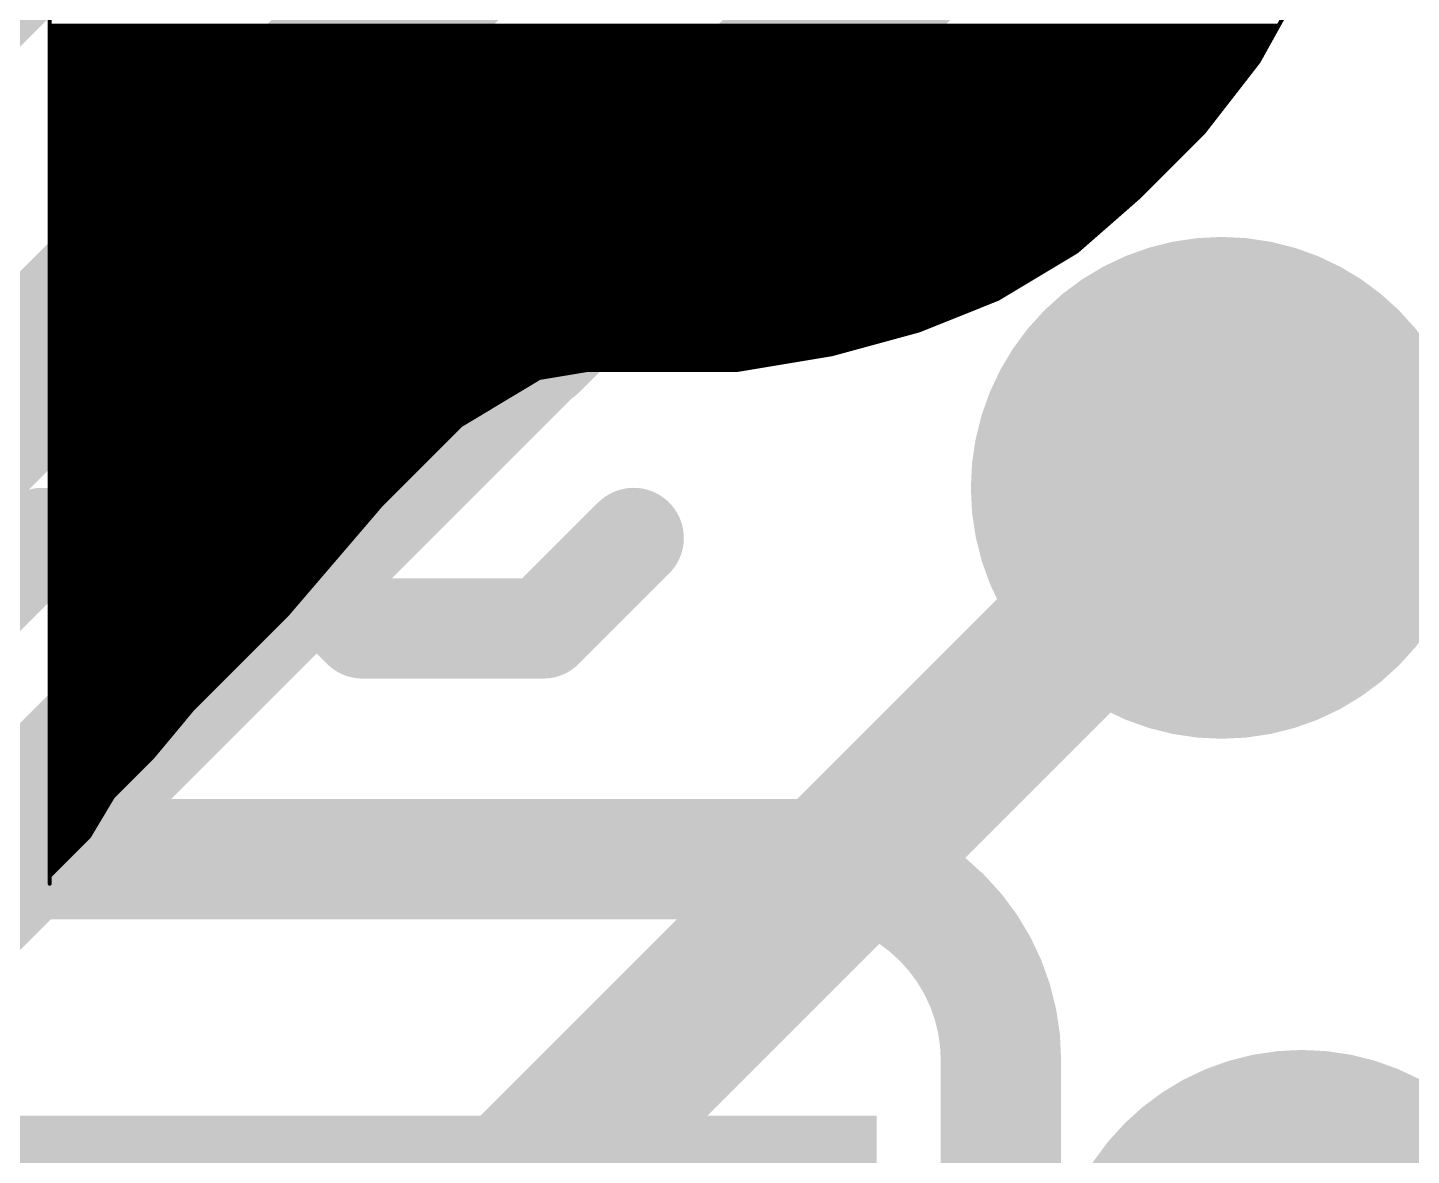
# Model space of a CAD drawing. Extents: x -41 to 66, y -12 to 41.
# Drawn here: x 6.642 to 8.393, y 11.436 to 12.863 of the extents above; entities that cross this region are included whole.
import ezdxf

# ---------------------------------------------------------------- set-up
doc = ezdxf.new("R2010")
doc.units = 0
for name, color, linetype in [('1', 12, 'CONTINUOUS'), ('16', 132, 'CONTINUOUS'), ('18', 110, 'CONTINUOUS'), ('21', 41, 'CONTINUOUS'), ('22', 40, 'CONTINUOUS'), ('29', 253, 'CONTINUOUS')]:
    doc.layers.add(name, color=color, linetype=linetype)

# ---------------------------------------------------------------- blocks, each defined once
blk = doc.blocks.new('RECT')
blk.add_solid([(-0.5, -0.5), (0.5, -0.5), (-0.5, 0.5), (0.5, 0.5)])
blk = doc.blocks.new('ROUNDV')
at = {"const_width": 0.5}
blk.add_lwpolyline([(0, -0.25, 1), (0, 0.25, 1), (0, -0.25)], format="xyb", dxfattribs=at)

msp = doc.modelspace()

# ---------------------------------------------------------------- linework, layer by layer
at = {"layer": '1', "const_width": 0.2032}
for points in [[(7.747, 12.954), (7.747, 13.9106)], [(6.096, 12.446), (6.9215, 13.2715)], [(6.2865, 12.065), (7.366, 13.1445)], [(6.477, 11.684), (7.747, 12.954)], [(8.1534, 12.2809), (8.1915, 12.319)], [(8.1915, 12.319), (9.2465, 12.319)]]:
    msp.add_lwpolyline(points, dxfattribs=at)
at = {"layer": '1', "const_width": 0.1016}
for points in [[(7.6962, 12.954, 1), (7.7978, 12.954)], [(8.1915, 12.3698, 1), (8.1915, 12.2682)], [(8.2274, 12.2831, 1), (8.1556, 12.3549)], [(8.1175, 12.3168, 1), (8.1893, 12.245)]]:
    msp.add_lwpolyline(points, format="xyb", dxfattribs=at)
at = {"layer": '16', "const_width": 0.2032}
msp.add_lwpolyline([(8.1534, 12.2809), (7.1628, 11.2903)], dxfattribs=at)
at = {"layer": '16', "const_width": 0.1016}
msp.add_lwpolyline([(8.1893, 12.245, 1), (8.1175, 12.3168)], format="xyb", dxfattribs=at)
at = {"layer": '21', "const_width": 0.0051}
for points in [[(6.67, 13.16), (6.67, 11.78)], [(8.2, 12.82), (8.3, 13)], [(6.67, 12.8657), (8.2254, 12.8657)], [(6.67, 12.8606), (8.2226, 12.8606)], [(6.67, 12.8556), (8.2198, 12.8556)], [(6.67, 12.8505), (8.2169, 12.8505)], [(6.67, 12.8454), (8.2141, 12.8454)], [(6.67, 12.8403), (8.2113, 12.8403)], [(6.67, 12.8352), (8.2085, 12.8352)], [(6.67, 12.8302), (8.2056, 12.8302)], [(6.67, 12.8251), (8.2028, 12.8251)], [(6.67, 12.82), (8.2, 12.82)], [(8.13, 12.73), (8.2, 12.82)], [(6.67, 12.8149), (8.196, 12.8149)], [(6.67, 12.8098), (8.1921, 12.8098)], [(6.67, 12.8048), (8.1881, 12.8048)], [(6.67, 12.7997), (8.1842, 12.7997)], [(6.67, 12.7946), (8.1802, 12.7946)], [(6.67, 12.7895), (8.1763, 12.7895)], [(6.67, 12.7844), (8.1723, 12.7844)], [(6.67, 12.7793), (8.1684, 12.7793)], [(6.67, 12.7743), (8.1644, 12.7743)], [(6.67, 12.7692), (8.1605, 12.7692)], [(6.67, 12.7641), (8.1565, 12.7641)], [(6.67, 12.759), (8.1526, 12.759)], [(6.67, 12.7539), (8.1486, 12.7539)], [(6.67, 12.7489), (8.1447, 12.7489)], [(6.67, 12.7438), (8.1407, 12.7438)], [(6.67, 12.7387), (8.1368, 12.7387)], [(6.67, 12.7336), (8.1328, 12.7336)], [(8.05, 12.65), (8.13, 12.73)], [(6.67, 12.7285), (8.1285, 12.7285)], [(6.67, 12.7235), (8.1235, 12.7235)], [(6.67, 12.7184), (8.1184, 12.7184)], [(6.67, 12.7133), (8.1133, 12.7133)], [(6.67, 12.7082), (8.1082, 12.7082)], [(6.67, 12.7031), (8.1031, 12.7031)], [(6.67, 12.698), (8.098, 12.698)], [(6.67, 12.693), (8.093, 12.693)], [(6.67, 12.6879), (8.0879, 12.6879)], [(6.67, 12.6828), (8.0828, 12.6828)], [(6.67, 12.6777), (8.0777, 12.6777)], [(6.67, 12.6726), (8.0726, 12.6726)], [(6.67, 12.6676), (8.0676, 12.6676)], [(6.67, 12.6625), (8.0625, 12.6625)], [(6.67, 12.6574), (8.0574, 12.6574)], [(6.67, 12.6523), (8.0523, 12.6523)], [(6.67, 12.6472), (8.0468, 12.6472)], [(6.67, 12.6422), (8.041, 12.6422)], [(7.97, 12.58), (8.05, 12.65)], [(6.67, 12.6371), (8.0352, 12.6371)], [(6.67, 12.632), (8.0294, 12.632)], [(6.67, 12.6269), (8.0236, 12.6269)], [(6.67, 12.6218), (8.0178, 12.6218)], [(6.67, 12.6167), (8.012, 12.6167)], [(6.67, 12.6117), (8.0062, 12.6117)], [(6.67, 12.6066), (8.0004, 12.6066)], [(6.67, 12.6015), (7.9946, 12.6015)], [(6.67, 12.5964), (7.9888, 12.5964)], [(6.67, 12.5913), (7.983, 12.5913)], [(6.67, 12.5863), (7.9771, 12.5863)], [(6.67, 12.5812), (7.9713, 12.5812)], [(6.67, 12.5761), (7.9635, 12.5761)], [(7.87, 12.52), (7.97, 12.58)], [(6.67, 12.571), (7.955, 12.571)], [(6.67, 12.5659), (7.9466, 12.5659)], [(6.67, 12.5609), (7.9381, 12.5609)], [(6.67, 12.5558), (7.9296, 12.5558)], [(6.67, 12.5507), (7.9211, 12.5507)], [(6.67, 12.5456), (7.9127, 12.5456)], [(6.67, 12.5405), (7.9042, 12.5405)], [(6.67, 12.5354), (7.8957, 12.5354)], [(6.67, 12.5304), (7.8873, 12.5304)], [(6.67, 12.5253), (7.8788, 12.5253)], [(6.67, 12.5202), (7.8703, 12.5202)], [(7.77, 12.48), (7.87, 12.52)], [(6.67, 12.5151), (7.8578, 12.5151)], [(6.67, 12.51), (7.8451, 12.51)], [(6.67, 12.505), (7.8324, 12.505)], [(6.67, 12.4999), (7.8197, 12.4999)], [(6.67, 12.4948), (7.807, 12.4948)], [(6.67, 12.4897), (7.7943, 12.4897)], [(6.67, 12.4846), (7.7816, 12.4846)], [(6.67, 12.4796), (7.7684, 12.4796)], [(6.67, 12.4745), (7.7497, 12.4745)], [(6.67, 12.4694), (7.7311, 12.4694)], [(7.66, 12.45), (7.77, 12.48)], [(6.67, 12.4643), (7.7125, 12.4643)], [(6.67, 12.4592), (7.6938, 12.4592)], [(6.67, 12.4541), (7.6752, 12.4541)], [(7.54, 12.43), (7.66, 12.45)], [(6.67, 12.4491), (7.6544, 12.4491)], [(6.67, 12.444), (7.6239, 12.444)], [(6.67, 12.4389), (7.5934, 12.4389)], [(6.67, 12.4338), (7.5629, 12.4338)], [(6.67, 12.4287), (7.3424, 12.4287)], [(6.67, 12.4237), (7.3119, 12.4237)], [(6.67, 12.4186), (7.2876, 12.4186)], [(7.24, 12.39), (7.29, 12.42)], [(7.29, 12.42), (7.35, 12.43)], [(7.35, 12.43), (7.54, 12.43)], [(6.67, 12.4135), (7.2792, 12.4135)], [(6.67, 12.4084), (7.2707, 12.4084)], [(6.67, 12.4033), (7.2622, 12.4033)], [(6.67, 12.3983), (7.2538, 12.3983)], [(6.67, 12.3932), (7.2453, 12.3932)], [(6.67, 12.3881), (7.2368, 12.3881)], [(6.67, 12.383), (7.2283, 12.383)], [(7.19, 12.36), (7.24, 12.39)], [(6.67, 12.3779), (7.2199, 12.3779)], [(6.67, 12.3728), (7.2114, 12.3728)], [(6.67, 12.3678), (7.2029, 12.3678)], [(6.67, 12.3627), (7.1945, 12.3627)], [(6.67, 12.3576), (7.1876, 12.3576)], [(6.67, 12.3525), (7.1825, 12.3525)], [(6.67, 12.3474), (7.1774, 12.3474)], [(7.14, 12.31), (7.19, 12.36)], [(6.67, 12.3424), (7.1724, 12.3424)], [(6.67, 12.3373), (7.1673, 12.3373)], [(6.67, 12.3322), (7.1622, 12.3322)], [(6.67, 12.3271), (7.1571, 12.3271)], [(6.67, 12.322), (7.152, 12.322)], [(6.67, 12.317), (7.147, 12.317)], [(6.67, 12.3119), (7.1419, 12.3119)], [(7.09, 12.26), (7.14, 12.31)], [(6.67, 12.3068), (7.1368, 12.3068)], [(6.67, 12.3017), (7.1317, 12.3017)], [(6.67, 12.2966), (7.1266, 12.2966)], [(6.67, 12.2915), (7.1215, 12.2915)], [(6.67, 12.2865), (7.1165, 12.2865)], [(6.67, 12.2814), (7.1114, 12.2814)], [(6.67, 12.2763), (7.1063, 12.2763)], [(6.67, 12.2712), (7.1012, 12.2712)], [(6.67, 12.2661), (7.0961, 12.2661)], [(6.67, 12.2611), (7.0911, 12.2611)], [(7.03, 12.19), (7.09, 12.26)], [(6.67, 12.256), (7.0865, 12.256)], [(6.67, 12.2509), (7.0822, 12.2509)], [(6.67, 12.2458), (7.0778, 12.2458)], [(6.67, 12.2407), (7.0735, 12.2407)], [(6.67, 12.2357), (7.0691, 12.2357)], [(6.67, 12.2306), (7.0648, 12.2306)], [(6.67, 12.2255), (7.0604, 12.2255)], [(6.67, 12.2204), (7.0561, 12.2204)], [(6.67, 12.2153), (7.0517, 12.2153)], [(6.67, 12.2102), (7.0474, 12.2102)], [(6.67, 12.2052), (7.043, 12.2052)], [(6.67, 12.2001), (7.0386, 12.2001)], [(6.67, 12.195), (7.0343, 12.195)], [(6.67, 12.1899), (7.0299, 12.1899)], [(6.97, 12.12), (7.03, 12.19)], [(6.67, 12.1848), (7.0256, 12.1848)], [(6.67, 12.1798), (7.0212, 12.1798)], [(6.67, 12.1747), (7.0169, 12.1747)], [(6.67, 12.1696), (7.0125, 12.1696)], [(6.67, 12.1645), (7.0082, 12.1645)], [(6.67, 12.1594), (7.0038, 12.1594)], [(6.67, 12.1544), (6.9994, 12.1544)], [(6.67, 12.1493), (6.9951, 12.1493)], [(6.67, 12.1442), (6.9907, 12.1442)], [(6.67, 12.1391), (6.9864, 12.1391)], [(6.67, 12.134), (6.982, 12.134)], [(6.67, 12.1289), (6.9777, 12.1289)], [(6.67, 12.1239), (6.9733, 12.1239)], [(6.67, 12.1188), (6.9688, 12.1188)], [(6.91, 12.06), (6.97, 12.12)], [(6.67, 12.1137), (6.9637, 12.1137)], [(6.67, 12.1086), (6.9586, 12.1086)], [(6.67, 12.1035), (6.9535, 12.1035)], [(6.67, 12.0985), (6.9485, 12.0985)], [(6.67, 12.0934), (6.9434, 12.0934)], [(6.67, 12.0883), (6.9383, 12.0883)], [(6.67, 12.0832), (6.9332, 12.0832)], [(6.67, 12.0781), (6.9281, 12.0781)], [(6.67, 12.0731), (6.923, 12.0731)], [(6.67, 12.068), (6.918, 12.068)], [(6.67, 12.0629), (6.9129, 12.0629)], [(6.67, 12.0578), (6.9078, 12.0578)], [(6.67, 12.0527), (6.9027, 12.0527)], [(6.67, 12.0476), (6.8976, 12.0476)], [(6.85, 12), (6.91, 12.06)], [(6.67, 12.0426), (6.8926, 12.0426)], [(6.67, 12.0375), (6.8875, 12.0375)], [(6.67, 12.0324), (6.8824, 12.0324)], [(6.67, 12.0273), (6.8773, 12.0273)], [(6.67, 12.0222), (6.8722, 12.0222)], [(6.67, 12.0172), (6.8672, 12.0172)], [(6.67, 12.0121), (6.8621, 12.0121)], [(6.67, 12.007), (6.857, 12.007)], [(6.67, 12.0019), (6.8519, 12.0019)], [(6.67, 11.9968), (6.8474, 11.9968)], [(6.8, 11.94), (6.85, 12)], [(6.67, 11.9917), (6.8431, 11.9917)], [(6.67, 11.9867), (6.8389, 11.9867)], [(6.67, 11.9816), (6.8347, 11.9816)], [(6.67, 11.9765), (6.8304, 11.9765)], [(6.67, 11.9714), (6.8262, 11.9714)], [(6.67, 11.9663), (6.822, 11.9663)], [(6.67, 11.9613), (6.8177, 11.9613)], [(6.67, 11.9562), (6.8135, 11.9562)], [(6.67, 11.9511), (6.8093, 11.9511)], [(6.67, 11.946), (6.805, 11.946)], [(6.67, 11.9409), (6.8008, 11.9409)], [(6.67, 11.9359), (6.7959, 11.9359)], [(6.67, 11.9308), (6.7908, 11.9308)], [(6.67, 11.9257), (6.7857, 11.9257)], [(6.75, 11.89), (6.8, 11.94)], [(6.67, 11.9206), (6.7806, 11.9206)], [(6.67, 11.9155), (6.7755, 11.9155)], [(6.67, 11.9105), (6.7705, 11.9105)], [(6.67, 11.9054), (6.7654, 11.9054)], [(6.67, 11.9003), (6.7603, 11.9003)], [(6.67, 11.8952), (6.7552, 11.8952)], [(6.67, 11.8901), (6.7501, 11.8901)], [(6.72, 11.84), (6.75, 11.89)], [(6.67, 11.885), (6.747, 11.885)], [(6.67, 11.88), (6.744, 11.88)], [(6.67, 11.8749), (6.7409, 11.8749)], [(6.67, 11.8698), (6.7379, 11.8698)], [(6.67, 11.8647), (6.7348, 11.8647)], [(6.67, 11.8596), (6.7318, 11.8596)], [(6.67, 11.8546), (6.7287, 11.8546)], [(6.67, 11.8495), (6.7257, 11.8495)], [(6.67, 11.8444), (6.7226, 11.8444)], [(6.67, 11.8393), (6.7193, 11.8393)], [(6.69, 11.81), (6.72, 11.84)], [(6.67, 11.8342), (6.7142, 11.8342)], [(6.67, 11.8292), (6.7092, 11.8292)], [(6.67, 11.8241), (6.7041, 11.8241)], [(6.67, 11.819), (6.699, 11.819)], [(6.67, 11.8139), (6.6939, 11.8139)], [(6.67, 11.79), (6.69, 11.81)], [(6.67, 11.8088), (6.6888, 11.8088)], [(6.67, 11.8037), (6.6837, 11.8037)], [(6.67, 11.7987), (6.6787, 11.7987)], [(6.67, 11.7936), (6.6736, 11.7936)], [(6.67, 11.78), (6.67, 11.79)]]:
    msp.add_lwpolyline(points, dxfattribs=at)
at = {"layer": '21', "const_width": 0.0025}
for points in [[(6.67, 12.8619, 1), (6.67, 12.8594)], [(6.67, 12.8568, 1), (6.67, 12.8543)], [(8.2198, 12.8543, 1), (8.2198, 12.8568)], [(8.2226, 12.8594, 1), (8.2226, 12.8619)], [(6.67, 12.8518, 1), (6.67, 12.8492)], [(6.67, 12.8467, 1), (6.67, 12.8441)], [(6.67, 12.8416, 1), (6.67, 12.839)], [(6.67, 12.8365, 1), (6.67, 12.834)], [(8.2085, 12.834, 1), (8.2085, 12.8365)], [(8.2113, 12.839, 1), (8.2113, 12.8416)], [(8.2141, 12.8441, 1), (8.2141, 12.8467)], [(8.2169, 12.8492, 1), (8.2169, 12.8518)], [(6.67, 12.8213, 1), (6.67, 12.8187)], [(6.67, 12.8314, 1), (6.67, 12.8289)], [(6.67, 12.8263, 1), (6.67, 12.8238)], [(8.1989, 12.8206, 1), (8.2011, 12.8194)], [(8.201, 12.8192, 1), (8.199, 12.8208)], [(8.2, 12.8187, 1), (8.2, 12.8213)], [(8.2028, 12.8238, 1), (8.2028, 12.8263)], [(8.2056, 12.8289, 1), (8.2056, 12.8314)], [(6.67, 12.8162, 1), (6.67, 12.8136)], [(6.67, 12.8111, 1), (6.67, 12.8086)], [(6.67, 12.806, 1), (6.67, 12.8035)], [(8.1881, 12.8035, 1), (8.1881, 12.806)], [(8.1921, 12.8086, 1), (8.1921, 12.8111)], [(8.196, 12.8136, 1), (8.196, 12.8162)], [(6.67, 12.7908, 1), (6.67, 12.7882)], [(6.67, 12.8009, 1), (6.67, 12.7984)], [(6.67, 12.7959, 1), (6.67, 12.7933)], [(6.67, 12.7857, 1), (6.67, 12.7832)], [(8.1723, 12.7832, 1), (8.1723, 12.7857)], [(8.1763, 12.7882, 1), (8.1763, 12.7908)], [(8.1802, 12.7933, 1), (8.1802, 12.7959)], [(8.1842, 12.7984, 1), (8.1842, 12.8009)], [(6.67, 12.7705, 1), (6.67, 12.7679)], [(6.67, 12.7806, 1), (6.67, 12.7781)], [(6.67, 12.7755, 1), (6.67, 12.773)], [(8.1605, 12.7679, 1), (8.1605, 12.7705)], [(8.1644, 12.773, 1), (8.1644, 12.7755)], [(8.1684, 12.7781, 1), (8.1684, 12.7806)], [(6.67, 12.7603, 1), (6.67, 12.7577)], [(6.67, 12.7654, 1), (6.67, 12.7628)], [(6.67, 12.7552, 1), (6.67, 12.7527)], [(6.67, 12.7501, 1), (6.67, 12.7476)], [(8.1447, 12.7476, 1), (8.1447, 12.7501)], [(8.1486, 12.7527, 1), (8.1486, 12.7552)], [(8.1526, 12.7577, 1), (8.1526, 12.7603)], [(8.1565, 12.7628, 1), (8.1565, 12.7654)], [(6.67, 12.74, 1), (6.67, 12.7374)], [(6.67, 12.745, 1), (6.67, 12.7425)], [(6.67, 12.7349, 1), (6.67, 12.7323)], [(8.1309, 12.7291, 1), (8.1291, 12.7309)], [(8.1328, 12.7323, 1), (8.1328, 12.7349)], [(8.1368, 12.7374, 1), (8.1368, 12.74)], [(8.1407, 12.7425, 1), (8.1407, 12.745)], [(6.67, 12.7146, 1), (6.67, 12.712)], [(6.67, 12.7298, 1), (6.67, 12.7273)], [(6.67, 12.7247, 1), (6.67, 12.7222)], [(6.67, 12.7196, 1), (6.67, 12.7171)], [(8.1133, 12.712, 1), (8.1133, 12.7146)], [(8.1184, 12.7171, 1), (8.1184, 12.7196)], [(8.1235, 12.7222, 1), (8.1235, 12.7247)], [(8.1285, 12.7273, 1), (8.1285, 12.7298)], [(8.129, 12.7308, 1), (8.131, 12.7292)], [(6.67, 12.7095, 1), (6.67, 12.7069)], [(6.67, 12.7044, 1), (6.67, 12.7019)], [(6.67, 12.6993, 1), (6.67, 12.6968)], [(8.098, 12.6968, 1), (8.098, 12.6993)], [(8.1031, 12.7019, 1), (8.1031, 12.7044)], [(8.1082, 12.7069, 1), (8.1082, 12.7095)], [(6.67, 12.6841, 1), (6.67, 12.6815)], [(6.67, 12.679, 1), (6.67, 12.6764)], [(6.67, 12.6942, 1), (6.67, 12.6917)], [(6.67, 12.6892, 1), (6.67, 12.6866)], [(8.0777, 12.6764, 1), (8.0777, 12.679)], [(8.0828, 12.6815, 1), (8.0828, 12.6841)], [(8.0879, 12.6866, 1), (8.0879, 12.6892)], [(8.093, 12.6917, 1), (8.093, 12.6942)], [(6.67, 12.6739, 1), (6.67, 12.6714)], [(6.67, 12.6688, 1), (6.67, 12.6663)], [(6.67, 12.6637, 1), (6.67, 12.6612)], [(8.0625, 12.6612, 1), (8.0625, 12.6637)], [(8.0676, 12.6663, 1), (8.0676, 12.6688)], [(8.0726, 12.6714, 1), (8.0726, 12.6739)], [(6.67, 12.6536, 1), (6.67, 12.651)], [(6.67, 12.6587, 1), (6.67, 12.6561)], [(6.67, 12.6485, 1), (6.67, 12.646)], [(6.67, 12.6434, 1), (6.67, 12.6409)], [(8.041, 12.6409, 1), (8.041, 12.6434)], [(8.0468, 12.646, 1), (8.0468, 12.6485)], [(8.0491, 12.6509, 1), (8.0509, 12.6491)], [(8.0508, 12.649, 1), (8.0492, 12.651)], [(8.0523, 12.651, 1), (8.0523, 12.6536)], [(8.0574, 12.6561, 1), (8.0574, 12.6587)], [(6.67, 12.6333, 1), (6.67, 12.6307)], [(6.67, 12.6383, 1), (6.67, 12.6358)], [(6.67, 12.6282, 1), (6.67, 12.6256)], [(8.0236, 12.6256, 1), (8.0236, 12.6282)], [(8.0294, 12.6307, 1), (8.0294, 12.6333)], [(8.0352, 12.6358, 1), (8.0352, 12.6383)], [(6.67, 12.6231, 1), (6.67, 12.6206)], [(6.67, 12.618, 1), (6.67, 12.6155)], [(6.67, 12.6129, 1), (6.67, 12.6104)], [(8.0062, 12.6104, 1), (8.0062, 12.6129)], [(8.012, 12.6155, 1), (8.012, 12.618)], [(8.0178, 12.6206, 1), (8.0178, 12.6231)], [(6.67, 12.6079, 1), (6.67, 12.6053)], [(6.67, 12.6028, 1), (6.67, 12.6002)], [(6.67, 12.5977, 1), (6.67, 12.5951)], [(6.67, 12.5926, 1), (6.67, 12.5901)], [(7.983, 12.5901, 1), (7.983, 12.5926)], [(7.9888, 12.5951, 1), (7.9888, 12.5977)], [(7.9946, 12.6002, 1), (7.9946, 12.6028)], [(8.0004, 12.6053, 1), (8.0004, 12.6079)], [(6.67, 12.5774, 1), (6.67, 12.5748)], [(6.67, 12.5875, 1), (6.67, 12.585)], [(6.67, 12.5824, 1), (6.67, 12.5799)], [(7.9635, 12.5748, 1), (7.9635, 12.5774)], [(7.9692, 12.581, 1), (7.9708, 12.579)], [(7.9707, 12.5789, 1), (7.9693, 12.5811)], [(7.9713, 12.5799, 1), (7.9713, 12.5824)], [(7.9771, 12.585, 1), (7.9771, 12.5875)], [(6.67, 12.5723, 1), (6.67, 12.5697)], [(6.67, 12.5672, 1), (6.67, 12.5647)], [(6.67, 12.5621, 1), (6.67, 12.5596)], [(6.67, 12.557, 1), (6.67, 12.5545)], [(7.9296, 12.5545, 1), (7.9296, 12.557)], [(7.9381, 12.5596, 1), (7.9381, 12.5621)], [(7.9466, 12.5647, 1), (7.9466, 12.5672)], [(7.955, 12.5697, 1), (7.955, 12.5723)], [(6.67, 12.5469, 1), (6.67, 12.5443)], [(6.67, 12.552, 1), (6.67, 12.5494)], [(6.67, 12.5418, 1), (6.67, 12.5393)], [(7.9042, 12.5393, 1), (7.9042, 12.5418)], [(7.9127, 12.5443, 1), (7.9127, 12.5469)], [(7.9211, 12.5494, 1), (7.9211, 12.552)], [(6.67, 12.5266, 1), (6.67, 12.524)], [(6.67, 12.5367, 1), (6.67, 12.5342)], [(6.67, 12.5316, 1), (6.67, 12.5291)], [(6.67, 12.5215, 1), (6.67, 12.5189)], [(7.8693, 12.5211, 1), (7.8707, 12.5189)], [(7.8705, 12.5188, 1), (7.8695, 12.5212)], [(7.8703, 12.5189, 1), (7.8703, 12.5215)], [(7.8788, 12.524, 1), (7.8788, 12.5266)], [(7.8873, 12.5291, 1), (7.8873, 12.5316)], [(7.8957, 12.5342, 1), (7.8957, 12.5367)], [(6.67, 12.5164, 1), (6.67, 12.5138)], [(6.67, 12.5113, 1), (6.67, 12.5088)], [(6.67, 12.5062, 1), (6.67, 12.5037)], [(7.8324, 12.5037, 1), (7.8324, 12.5062)], [(7.8451, 12.5088, 1), (7.8451, 12.5113)], [(7.8578, 12.5138, 1), (7.8578, 12.5164)], [(6.67, 12.4961, 1), (6.67, 12.4935)], [(6.67, 12.5011, 1), (6.67, 12.4986)], [(6.67, 12.491, 1), (6.67, 12.4884)], [(6.67, 12.4859, 1), (6.67, 12.4834)], [(7.7816, 12.4834, 1), (7.7816, 12.4859)], [(7.7943, 12.4884, 1), (7.7943, 12.491)], [(7.807, 12.4935, 1), (7.807, 12.4961)], [(7.8197, 12.4986, 1), (7.8197, 12.5011)], [(6.67, 12.4707, 1), (6.67, 12.4681)], [(6.67, 12.4808, 1), (6.67, 12.4783)], [(6.67, 12.4757, 1), (6.67, 12.4732)], [(7.7311, 12.4681, 1), (7.7311, 12.4707)], [(7.7497, 12.4732, 1), (7.7497, 12.4757)], [(7.7684, 12.4783, 1), (7.7684, 12.4808)], [(7.7695, 12.4812, 1), (7.7705, 12.4788)], [(7.7703, 12.4788, 1), (7.7697, 12.4812)], [(6.67, 12.4656, 1), (6.67, 12.463)], [(6.67, 12.4605, 1), (6.67, 12.458)], [(6.67, 12.4554, 1), (6.67, 12.4529)], [(7.6597, 12.4512, 1), (7.6603, 12.4488)], [(7.6602, 12.4487, 1), (7.6598, 12.4513)], [(7.6752, 12.4529, 1), (7.6752, 12.4554)], [(7.6938, 12.458, 1), (7.6938, 12.4605)], [(7.7125, 12.463, 1), (7.7125, 12.4656)], [(6.67, 12.4402, 1), (6.67, 12.4376)], [(6.67, 12.4351, 1), (6.67, 12.4325)], [(6.67, 12.4503, 1), (6.67, 12.4478)], [(6.67, 12.4453, 1), (6.67, 12.4427)], [(7.5629, 12.4325, 1), (7.5629, 12.4351)], [(7.5934, 12.4376, 1), (7.5934, 12.4402)], [(7.6239, 12.4427, 1), (7.6239, 12.4453)], [(7.6544, 12.4478, 1), (7.6544, 12.4503)], [(6.67, 12.43, 1), (6.67, 12.4275)], [(6.67, 12.4249, 1), (6.67, 12.4224)], [(6.67, 12.4198, 1), (6.67, 12.4173)], [(7.2876, 12.4173, 1), (7.2876, 12.4198)], [(7.2898, 12.4213, 1), (7.2902, 12.4187)], [(7.2907, 12.4189, 1), (7.2893, 12.4211)], [(7.3119, 12.4224, 1), (7.3119, 12.4249)], [(7.3424, 12.4275, 1), (7.3424, 12.43)], [(7.35, 12.4313, 1), (7.35, 12.4287)], [(7.3502, 12.4287, 1), (7.3498, 12.4313)], [(7.5398, 12.4313, 1), (7.5402, 12.4287)], [(7.54, 12.4287, 1), (7.54, 12.4313)], [(6.67, 12.4097, 1), (6.67, 12.4071)], [(6.67, 12.4148, 1), (6.67, 12.4122)], [(6.67, 12.4046, 1), (6.67, 12.4021)], [(6.67, 12.3995, 1), (6.67, 12.397)], [(7.2538, 12.397, 1), (7.2538, 12.3995)], [(7.2622, 12.4021, 1), (7.2622, 12.4046)], [(7.2707, 12.4071, 1), (7.2707, 12.4097)], [(7.2792, 12.4122, 1), (7.2792, 12.4148)], [(6.67, 12.3894, 1), (6.67, 12.3868)], [(6.67, 12.3944, 1), (6.67, 12.3919)], [(6.67, 12.3843, 1), (6.67, 12.3817)], [(7.2283, 12.3817, 1), (7.2283, 12.3843)], [(7.2368, 12.3868, 1), (7.2368, 12.3894)], [(7.2393, 12.3911, 1), (7.2407, 12.3889)], [(7.2407, 12.3889, 1), (7.2393, 12.3911)], [(7.2453, 12.3919, 1), (7.2453, 12.3944)], [(6.67, 12.364, 1), (6.67, 12.3614)], [(6.67, 12.3792, 1), (6.67, 12.3767)], [(6.67, 12.3741, 1), (6.67, 12.3716)], [(6.67, 12.369, 1), (6.67, 12.3665)], [(7.1945, 12.3614, 1), (7.1945, 12.364)], [(7.2029, 12.3665, 1), (7.2029, 12.369)], [(7.2114, 12.3716, 1), (7.2114, 12.3741)], [(7.2199, 12.3767, 1), (7.2199, 12.3792)], [(6.67, 12.3589, 1), (6.67, 12.3563)], [(6.67, 12.3538, 1), (6.67, 12.3512)], [(6.67, 12.3487, 1), (6.67, 12.3462)], [(7.1774, 12.3462, 1), (7.1774, 12.3487)], [(7.1825, 12.3512, 1), (7.1825, 12.3538)], [(7.1876, 12.3563, 1), (7.1876, 12.3589)], [(7.1893, 12.3611, 1), (7.1907, 12.3589)], [(7.1909, 12.3591, 1), (7.1891, 12.3609)], [(6.67, 12.3335, 1), (6.67, 12.3309)], [(6.67, 12.3284, 1), (6.67, 12.3258)], [(6.67, 12.3436, 1), (6.67, 12.3411)], [(6.67, 12.3385, 1), (6.67, 12.336)], [(7.1571, 12.3258, 1), (7.1571, 12.3284)], [(7.1622, 12.3309, 1), (7.1622, 12.3335)], [(7.1673, 12.336, 1), (7.1673, 12.3385)], [(7.1724, 12.3411, 1), (7.1724, 12.3436)], [(6.67, 12.3233, 1), (6.67, 12.3208)], [(6.67, 12.3182, 1), (6.67, 12.3157)], [(6.67, 12.3131, 1), (6.67, 12.3106)], [(7.1391, 12.3109, 1), (7.1409, 12.3091)], [(7.1409, 12.3091, 1), (7.1391, 12.3109)], [(7.1419, 12.3106, 1), (7.1419, 12.3131)], [(7.147, 12.3157, 1), (7.147, 12.3182)], [(7.152, 12.3208, 1), (7.152, 12.3233)], [(6.67, 12.303, 1), (6.67, 12.3004)], [(6.67, 12.3081, 1), (6.67, 12.3055)], [(6.67, 12.2979, 1), (6.67, 12.2954)], [(7.1266, 12.2954, 1), (7.1266, 12.2979)], [(7.1317, 12.3004, 1), (7.1317, 12.303)], [(7.1368, 12.3055, 1), (7.1368, 12.3081)], [(6.67, 12.2827, 1), (6.67, 12.2801)], [(6.67, 12.2928, 1), (6.67, 12.2903)], [(6.67, 12.2877, 1), (6.67, 12.2852)], [(6.67, 12.2776, 1), (6.67, 12.275)], [(7.1063, 12.275, 1), (7.1063, 12.2776)], [(7.1114, 12.2801, 1), (7.1114, 12.2827)], [(7.1165, 12.2852, 1), (7.1165, 12.2877)], [(7.1215, 12.2903, 1), (7.1215, 12.2928)], [(6.67, 12.2725, 1), (6.67, 12.2699)], [(6.67, 12.2674, 1), (6.67, 12.2649)], [(6.67, 12.2623, 1), (6.67, 12.2598)], [(7.0891, 12.2609, 1), (7.0909, 12.2591)], [(7.091, 12.2592, 1), (7.089, 12.2608)], [(7.0911, 12.2598, 1), (7.0911, 12.2623)], [(7.0961, 12.2649, 1), (7.0961, 12.2674)], [(7.1012, 12.2699, 1), (7.1012, 12.2725)], [(6.67, 12.2522, 1), (6.67, 12.2496)], [(6.67, 12.2572, 1), (6.67, 12.2547)], [(6.67, 12.2471, 1), (6.67, 12.2445)], [(6.67, 12.242, 1), (6.67, 12.2395)], [(7.0735, 12.2395, 1), (7.0735, 12.242)], [(7.0778, 12.2445, 1), (7.0778, 12.2471)], [(7.0822, 12.2496, 1), (7.0822, 12.2522)], [(7.0865, 12.2547, 1), (7.0865, 12.2572)], [(6.67, 12.2268, 1), (6.67, 12.2242)], [(6.67, 12.2369, 1), (6.67, 12.2344)], [(6.67, 12.2318, 1), (6.67, 12.2293)], [(7.0604, 12.2242, 1), (7.0604, 12.2268)], [(7.0648, 12.2293, 1), (7.0648, 12.2318)], [(7.0691, 12.2344, 1), (7.0691, 12.2369)], [(6.67, 12.2217, 1), (6.67, 12.2191)], [(6.67, 12.2166, 1), (6.67, 12.2141)], [(6.67, 12.2115, 1), (6.67, 12.209)], [(6.67, 12.2064, 1), (6.67, 12.2039)], [(7.043, 12.2039, 1), (7.043, 12.2064)], [(7.0474, 12.209, 1), (7.0474, 12.2115)], [(7.0517, 12.2141, 1), (7.0517, 12.2166)], [(7.0561, 12.2191, 1), (7.0561, 12.2217)], [(6.67, 12.1963, 1), (6.67, 12.1937)], [(6.67, 12.1912, 1), (6.67, 12.1886)], [(6.67, 12.2014, 1), (6.67, 12.1988)], [(7.029, 12.1908, 1), (7.031, 12.1892)], [(7.031, 12.1892, 1), (7.029, 12.1908)], [(7.0299, 12.1886, 1), (7.0299, 12.1912)], [(7.0343, 12.1937, 1), (7.0343, 12.1963)], [(7.0386, 12.1988, 1), (7.0386, 12.2014)], [(6.67, 12.1861, 1), (6.67, 12.1836)], [(6.67, 12.181, 1), (6.67, 12.1785)], [(6.67, 12.1759, 1), (6.67, 12.1734)], [(6.67, 12.1709, 1), (6.67, 12.1683)], [(7.0125, 12.1683, 1), (7.0125, 12.1709)], [(7.0169, 12.1734, 1), (7.0169, 12.1759)], [(7.0212, 12.1785, 1), (7.0212, 12.181)], [(7.0256, 12.1836, 1), (7.0256, 12.1861)], [(6.67, 12.1658, 1), (6.67, 12.1632)], [(6.67, 12.1607, 1), (6.67, 12.1582)], [(6.67, 12.1556, 1), (6.67, 12.1531)], [(6.9994, 12.1531, 1), (6.9994, 12.1556)], [(7.0038, 12.1582, 1), (7.0038, 12.1607)], [(7.0082, 12.1632, 1), (7.0082, 12.1658)], [(6.67, 12.1455, 1), (6.67, 12.1429)], [(6.67, 12.1505, 1), (6.67, 12.148)], [(6.67, 12.1404, 1), (6.67, 12.1378)], [(6.9864, 12.1378, 1), (6.9864, 12.1404)], [(6.9907, 12.1429, 1), (6.9907, 12.1455)], [(6.9951, 12.148, 1), (6.9951, 12.1505)], [(6.67, 12.1201, 1), (6.67, 12.1175)], [(6.67, 12.1353, 1), (6.67, 12.1328)], [(6.67, 12.1302, 1), (6.67, 12.1277)], [(6.67, 12.1251, 1), (6.67, 12.1226)], [(6.969, 12.1208, 1), (6.971, 12.1192)], [(6.9688, 12.1175, 1), (6.9688, 12.1201)], [(6.9709, 12.1191, 1), (6.9691, 12.1209)], [(6.9733, 12.1226, 1), (6.9733, 12.1251)], [(6.9777, 12.1277, 1), (6.9777, 12.1302)], [(6.982, 12.1328, 1), (6.982, 12.1353)], [(6.67, 12.115, 1), (6.67, 12.1124)], [(6.67, 12.1099, 1), (6.67, 12.1073)], [(6.67, 12.1048, 1), (6.67, 12.1023)], [(6.9535, 12.1023, 1), (6.9535, 12.1048)], [(6.9586, 12.1073, 1), (6.9586, 12.1099)], [(6.9637, 12.1124, 1), (6.9637, 12.115)], [(6.67, 12.0896, 1), (6.67, 12.087)], [(6.67, 12.0845, 1), (6.67, 12.0819)], [(6.67, 12.0997, 1), (6.67, 12.0972)], [(6.67, 12.0946, 1), (6.67, 12.0921)], [(6.9332, 12.0819, 1), (6.9332, 12.0845)], [(6.9383, 12.087, 1), (6.9383, 12.0896)], [(6.9434, 12.0921, 1), (6.9434, 12.0946)], [(6.9485, 12.0972, 1), (6.9485, 12.0997)], [(6.67, 12.0794, 1), (6.67, 12.0769)], [(6.67, 12.0743, 1), (6.67, 12.0718)], [(6.67, 12.0692, 1), (6.67, 12.0667)], [(6.918, 12.0667, 1), (6.918, 12.0692)], [(6.923, 12.0718, 1), (6.923, 12.0743)], [(6.9281, 12.0769, 1), (6.9281, 12.0794)], [(6.67, 12.0591, 1), (6.67, 12.0565)], [(6.67, 12.0642, 1), (6.67, 12.0616)], [(6.67, 12.054, 1), (6.67, 12.0515)], [(6.67, 12.0489, 1), (6.67, 12.0464)], [(6.8976, 12.0464, 1), (6.8976, 12.0489)], [(6.9027, 12.0515, 1), (6.9027, 12.054)], [(6.9078, 12.0565, 1), (6.9078, 12.0591)], [(6.9091, 12.0609, 1), (6.9109, 12.0591)], [(6.9109, 12.0591, 1), (6.9091, 12.0609)], [(6.9129, 12.0616, 1), (6.9129, 12.0642)], [(6.67, 12.0388, 1), (6.67, 12.0362)], [(6.67, 12.0438, 1), (6.67, 12.0413)], [(6.67, 12.0337, 1), (6.67, 12.0311)], [(6.8824, 12.0311, 1), (6.8824, 12.0337)], [(6.8875, 12.0362, 1), (6.8875, 12.0388)], [(6.8926, 12.0413, 1), (6.8926, 12.0438)], [(6.67, 12.0286, 1), (6.67, 12.026)], [(6.67, 12.0235, 1), (6.67, 12.021)], [(6.67, 12.0184, 1), (6.67, 12.0159)], [(6.67, 12.0133, 1), (6.67, 12.0108)], [(6.8621, 12.0108, 1), (6.8621, 12.0133)], [(6.8672, 12.0159, 1), (6.8672, 12.0184)], [(6.8722, 12.021, 1), (6.8722, 12.0235)], [(6.8773, 12.026, 1), (6.8773, 12.0286)], [(6.67, 12.0083, 1), (6.67, 12.0057)], [(6.67, 12.0032, 1), (6.67, 12.0006)], [(6.67, 11.9981, 1), (6.67, 11.9956)], [(6.8474, 11.9956, 1), (6.8474, 11.9981)], [(6.8491, 12.0009, 1), (6.8509, 11.9991)], [(6.851, 11.9992, 1), (6.849, 12.0008)], [(6.8519, 12.0006, 1), (6.8519, 12.0032)], [(6.857, 12.0057, 1), (6.857, 12.0083)], [(6.67, 11.9829, 1), (6.67, 11.9803)], [(6.67, 11.9778, 1), (6.67, 11.9752)], [(6.67, 11.993, 1), (6.67, 11.9905)], [(6.67, 11.9879, 1), (6.67, 11.9854)], [(6.8304, 11.9752, 1), (6.8304, 11.9778)], [(6.8347, 11.9803, 1), (6.8347, 11.9829)], [(6.8389, 11.9854, 1), (6.8389, 11.9879)], [(6.8431, 11.9905, 1), (6.8431, 11.993)], [(6.67, 11.9727, 1), (6.67, 11.9702)], [(6.67, 11.9676, 1), (6.67, 11.9651)], [(6.67, 11.9625, 1), (6.67, 11.96)], [(6.8177, 11.96, 1), (6.8177, 11.9625)], [(6.822, 11.9651, 1), (6.822, 11.9676)], [(6.8262, 11.9702, 1), (6.8262, 11.9727)], [(6.67, 11.9524, 1), (6.67, 11.9498)], [(6.67, 11.9473, 1), (6.67, 11.9447)], [(6.67, 11.9575, 1), (6.67, 11.9549)], [(6.805, 11.9447, 1), (6.805, 11.9473)], [(6.8093, 11.9498, 1), (6.8093, 11.9524)], [(6.8135, 11.9549, 1), (6.8135, 11.9575)], [(6.67, 11.9422, 1), (6.67, 11.9397)], [(6.67, 11.9371, 1), (6.67, 11.9346)], [(6.67, 11.932, 1), (6.67, 11.9295)], [(6.67, 11.927, 1), (6.67, 11.9244)], [(6.7857, 11.9244, 1), (6.7857, 11.927)], [(6.7908, 11.9295, 1), (6.7908, 11.932)], [(6.7959, 11.9346, 1), (6.7959, 11.9371)], [(6.799, 11.9408, 1), (6.801, 11.9392)], [(6.8009, 11.9391, 1), (6.7991, 11.9409)], [(6.8008, 11.9397, 1), (6.8008, 11.9422)], [(6.67, 11.9219, 1), (6.67, 11.9193)], [(6.67, 11.9168, 1), (6.67, 11.9143)], [(6.67, 11.9117, 1), (6.67, 11.9092)], [(6.7705, 11.9092, 1), (6.7705, 11.9117)], [(6.7755, 11.9143, 1), (6.7755, 11.9168)], [(6.7806, 11.9193, 1), (6.7806, 11.9219)], [(6.67, 11.9016, 1), (6.67, 11.899)], [(6.67, 11.9066, 1), (6.67, 11.9041)], [(6.67, 11.8965, 1), (6.67, 11.8939)], [(6.67, 11.8914, 1), (6.67, 11.8889)], [(6.7491, 11.8909, 1), (6.7509, 11.8891)], [(6.7511, 11.8893, 1), (6.7489, 11.8907)], [(6.7501, 11.8889, 1), (6.7501, 11.8914)], [(6.7552, 11.8939, 1), (6.7552, 11.8965)], [(6.7603, 11.899, 1), (6.7603, 11.9016)], [(6.7654, 11.9041, 1), (6.7654, 11.9066)], [(6.67, 11.8762, 1), (6.67, 11.8736)], [(6.67, 11.8863, 1), (6.67, 11.8838)], [(6.67, 11.8812, 1), (6.67, 11.8787)], [(6.7409, 11.8736, 1), (6.7409, 11.8762)], [(6.744, 11.8787, 1), (6.744, 11.8812)], [(6.747, 11.8838, 1), (6.747, 11.8863)], [(6.67, 11.8711, 1), (6.67, 11.8685)], [(6.67, 11.866, 1), (6.67, 11.8634)], [(6.67, 11.8609, 1), (6.67, 11.8584)], [(6.67, 11.8558, 1), (6.67, 11.8533)], [(6.7287, 11.8533, 1), (6.7287, 11.8558)], [(6.7318, 11.8584, 1), (6.7318, 11.8609)], [(6.7348, 11.8634, 1), (6.7348, 11.866)], [(6.7379, 11.8685, 1), (6.7379, 11.8711)], [(6.67, 11.8457, 1), (6.67, 11.8431)], [(6.67, 11.8406, 1), (6.67, 11.838)], [(6.67, 11.8507, 1), (6.67, 11.8482)], [(6.7189, 11.8407, 1), (6.7211, 11.8393)], [(6.7209, 11.8391, 1), (6.7191, 11.8409)], [(6.7193, 11.838, 1), (6.7193, 11.8406)], [(6.7226, 11.8431, 1), (6.7226, 11.8457)], [(6.7257, 11.8482, 1), (6.7257, 11.8507)], [(6.67, 11.8355, 1), (6.67, 11.833)], [(6.67, 11.8304, 1), (6.67, 11.8279)], [(6.67, 11.8253, 1), (6.67, 11.8228)], [(6.67, 11.8203, 1), (6.67, 11.8177)], [(6.699, 11.8177, 1), (6.699, 11.8203)], [(6.7041, 11.8228, 1), (6.7041, 11.8253)], [(6.7092, 11.8279, 1), (6.7092, 11.8304)], [(6.7142, 11.833, 1), (6.7142, 11.8355)], [(6.67, 11.8152, 1), (6.67, 11.8126)], [(6.67, 11.8101, 1), (6.67, 11.8076)], [(6.67, 11.805, 1), (6.67, 11.8025)], [(6.6837, 11.8025, 1), (6.6837, 11.805)], [(6.6891, 11.8109, 1), (6.6909, 11.8091)], [(6.6888, 11.8076, 1), (6.6888, 11.8101)], [(6.6909, 11.8091, 1), (6.6891, 11.8109)], [(6.6939, 11.8126, 1), (6.6939, 11.8152)], [(6.67, 11.7949, 1), (6.67, 11.7923)], [(6.67, 11.7999, 1), (6.67, 11.7974)], [(6.6713, 11.79, 1), (6.6687, 11.79)], [(6.6691, 11.7909, 1), (6.6709, 11.7891)], [(6.6736, 11.7923, 1), (6.6736, 11.7949)], [(6.6787, 11.7974, 1), (6.6787, 11.7999)], [(6.6687, 11.78, 1), (6.6713, 11.78)], [(6.6687, 11.78, 1), (6.6713, 11.78)]]:
    msp.add_lwpolyline(points, format="xyb", dxfattribs=at)
at = {"layer": '22'}
for points, const_width in [([(6.9515, 12.6751), (7.0659, 12.7895)], 0.127), ([(7.0659, 12.7895), (7.2947, 12.7895)], 0.127), ([(7.2947, 12.7895), (7.4091, 12.6751)], 0.127), ([(7.4091, 12.6751), (7.4091, 12.5607)], 0.127), ([(7.4091, 12.5607), (7.2947, 12.4463)], 0.127), ([(7.0659, 12.4463), (6.9515, 12.3319)], 0.127), ([(7.2947, 12.4463), (7.0659, 12.4463)], 0.127), ([(6.9515, 12.3319), (6.9515, 12.2175)], 0.127), ([(6.6607, 12.2175), (6.5463, 12.1031)], 0.127), ([(6.9515, 12.2175), (7.0659, 12.1031)], 0.127), ([(7.2947, 12.1031), (7.4091, 12.2175)], 0.127), ([(7.0659, 12.1031), (7.2947, 12.1031)], 0.127), ([(7.62, 11.811), (5.08, 11.811)], 0.1524), ([(7.874, 10.033), (7.874, 11.557)], 0.1524)]:
    msp.add_lwpolyline(points, dxfattribs=dict(at, const_width=const_width))
for points, const_width in [([(7.0659, 12.8212, 1), (7.0659, 12.7577)], 0.0635), ([(7.0884, 12.767, 1), (7.0435, 12.8119)], 0.0635), ([(7.3172, 12.8119, 1), (7.2723, 12.767)], 0.0635), ([(7.2947, 12.7577, 1), (7.2947, 12.8212)], 0.0635), ([(7.4409, 12.6751, 1), (7.3774, 12.6751)], 0.0635), ([(6.9291, 12.6975, 1), (6.974, 12.6526)], 0.0635), ([(7.3867, 12.6526, 1), (7.4316, 12.6975)], 0.0635), ([(7.4316, 12.5382, 1), (7.3867, 12.5831)], 0.0635), ([(7.3774, 12.5607, 1), (7.4409, 12.5607)], 0.0635), ([(7.0659, 12.478, 1), (7.0659, 12.4145)], 0.0635), ([(7.0884, 12.4238, 1), (7.0435, 12.4687)], 0.0635), ([(7.2947, 12.4145, 1), (7.2947, 12.478)], 0.0635), ([(7.2723, 12.4687, 1), (7.3172, 12.4238)], 0.0635), ([(6.9833, 12.3319, 1), (6.9198, 12.3319)], 0.0635), ([(6.9291, 12.3543, 1), (6.974, 12.3094)], 0.0635), ([(6.6832, 12.195, 1), (6.6383, 12.2399)], 0.0635), ([(6.974, 12.2399, 1), (6.9291, 12.195)], 0.0635), ([(7.4316, 12.195, 1), (7.3867, 12.2399)], 0.0635), ([(6.9198, 12.2175, 1), (6.9833, 12.2175)], 0.0635), ([(7.0659, 12.1349, 1), (7.0659, 12.0714)], 0.0635), ([(7.0435, 12.0806, 1), (7.0884, 12.1256)], 0.0635), ([(7.2723, 12.1256, 1), (7.3172, 12.0806)], 0.0635), ([(7.2947, 12.0714, 1), (7.2947, 12.1349)], 0.0635), ([(7.874, 11.557, 0.4142), (7.62, 11.811)], 0.1524), ([(7.62, 11.8491, 1), (7.62, 11.7729)], 0.0762), ([(7.62, 11.7729, 1), (7.62, 11.8491)], 0.0762), ([(7.9121, 11.557, 1), (7.8359, 11.557)], 0.0762), ([(7.8359, 11.557, 1), (7.9121, 11.557)], 0.0762)]:
    msp.add_lwpolyline(points, format="xyb", dxfattribs=dict(at, const_width=const_width))

# ---------------------------------------------------------------- block references
at = {"layer": '18', "xscale": 0.635, "yscale": 0.635}
for p in [(8.1534, 12.2809), (8.1534, 12.2809), (8.255, 11.2522), (8.255, 11.2522)]:
    msp.add_blockref('ROUNDV', p, dxfattribs=at)
at = {"layer": '29', "xscale": 0.7532, "yscale": 1.4032, "rotation": 270}
msp.add_blockref('RECT', (7.0151, 11.11), dxfattribs=at)

doc.saveas('drawing.dxf')
